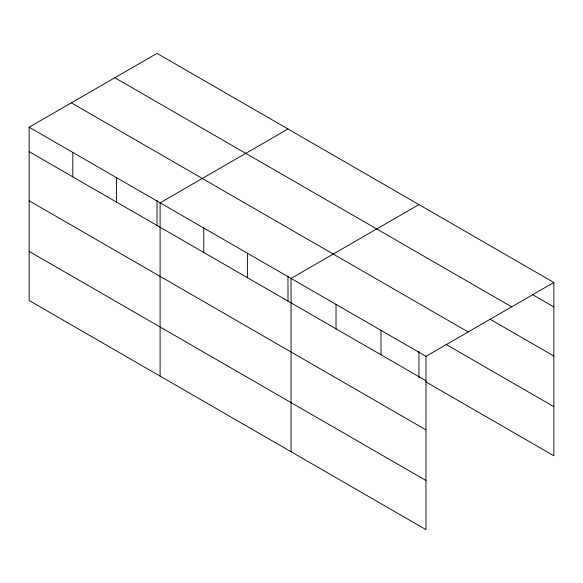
<?xml version="1.0" encoding="UTF-8"?>
<svg xmlns="http://www.w3.org/2000/svg" width="583" height="583" viewBox="0 0 583 583"><rect width="100%" height="100%" fill="white"/><g stroke="black" fill="none" stroke-linecap="round" stroke-linejoin="round"><path stroke-width="0.87" d="M29.15 127.218L425.969 356.315L425.969 529.619L29.15 300.515L29.15 127.218L157.031 53.381L553.85 282.485L553.85 455.782L425.911 381.923M287.98 128.989L160.099 202.818L160.099 376.115M418.929 204.589L291.048 278.419L291.048 451.723M425.969 356.315L553.85 282.485M532.913 294.838L553.85 306.928M114.829 77.75L511.648 306.847M490.267 319.338L553.85 356.045M71.352 102.848L468.171 331.953M446.068 344.436L553.85 406.664M29.15 151.653L425.969 380.757M29.15 200.778L425.969 429.882M29.15 251.39L425.969 480.494M418.929 351.513L418.929 377.893M380.998 330.35L380.998 354.792M336.027 304.384L336.027 328.827M287.98 275.905L287.98 301.375M247.403 253.219L247.403 277.661M203.751 228.019L203.751 252.461M157.031 200.304L157.031 225.774M116.447 177.618L116.447 202.053M72.802 152.418L72.802 176.853"/></g></svg>
